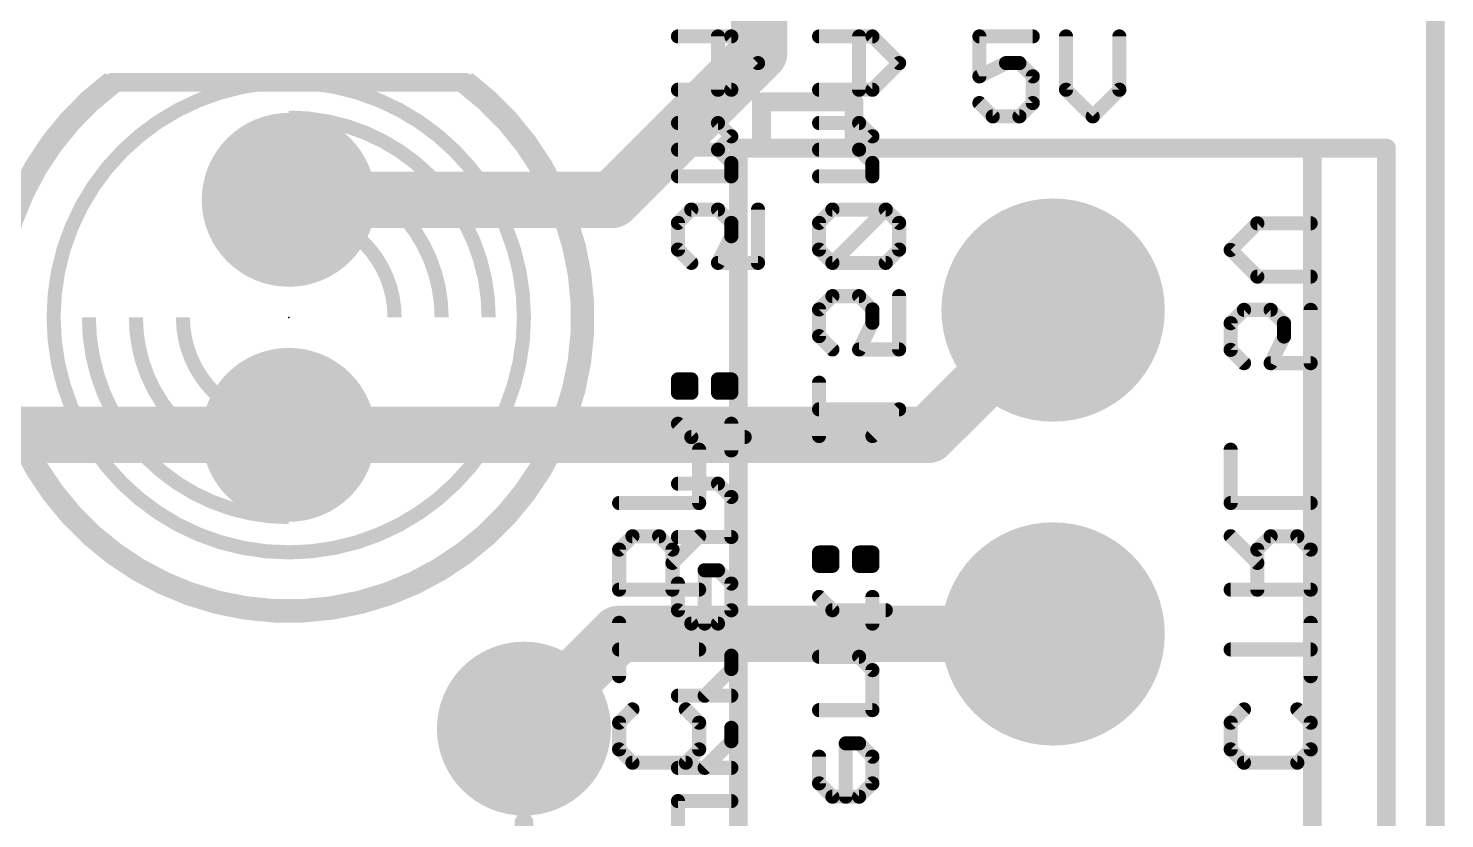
# Model space of a CAD drawing. Extents: x -31 to 86, y -14 to 53.
# Drawn here: x 47.03 to 62.33, y 13.31 to 21.86 of the extents above; entities that cross this region are included whole.
import ezdxf

# ---------------------------------------------------------------- set-up
doc = ezdxf.new("R2010")
doc.units = 0
for name, color, linetype in [('1', 12, 'CONTINUOUS'), ('17', 110, 'CONTINUOUS'), ('20', 53, 'CONTINUOUS'), ('21', 41, 'CONTINUOUS'), ('22', 40, 'CONTINUOUS'), ('23', 53, 'CONTINUOUS'), ('51', 53, 'CONTINUOUS')]:
    doc.layers.add(name, color=color, linetype=linetype)

# ---------------------------------------------------------------- blocks, each defined once
blk = doc.blocks.new('ROUNDP')
at = {"const_width": 0.5}
blk.add_lwpolyline([(0, -0.25, 1), (0, 0.25, 1), (0, -0.25)], format="xyb", dxfattribs=at)

msp = doc.modelspace()

# ---------------------------------------------------------------- linework, layer by layer
at = {"layer": '1', "const_width": 0.6096}
for points in [[(54.9275, 21.59), (54.9275, 23.1775)], [(53.34, 20.0025), (54.9275, 21.59)], [(49.8475, 20.0025), (53.34, 20.0025)], [(56.754, 17.4625), (58.1025, 18.811)], [(49.8475, 17.4625), (42.8625, 17.4625)], [(49.8475, 17.4625), (56.754, 17.4625)], [(53.411, 15.311), (52.3875, 14.2875)], [(58.1025, 15.311), (53.411, 15.311)]]:
    msp.add_lwpolyline(points, dxfattribs=at)
at = {"layer": '1', "const_width": 0.3048}
for points in [[(55.0353, 21.4822, 1), (54.8197, 21.6978)], [(54.7751, 21.59, 1), (55.0799, 21.59)], [(49.8475, 20.1549, 1), (49.8475, 19.8501)], [(53.2322, 20.1103, 1), (53.4478, 19.8947)], [(53.34, 19.8501, 1), (53.34, 20.1549)], [(58.2103, 18.7032, 1), (57.9947, 18.9188)], [(49.8475, 17.6149, 1), (49.8475, 17.3101)], [(49.8475, 17.3101, 1), (49.8475, 17.6149)], [(56.754, 17.3101, 1), (56.754, 17.6149)], [(56.6462, 17.5703, 1), (56.8618, 17.3547)], [(53.411, 15.4634, 1), (53.411, 15.1586)], [(53.5188, 15.2032, 1), (53.3032, 15.4188)], [(58.1025, 15.1586, 1), (58.1025, 15.4634)], [(52.2797, 14.3953, 1), (52.4953, 14.1797)]]:
    msp.add_lwpolyline(points, format="xyb", dxfattribs=at)
at = {"layer": '20', "const_width": 0.2032}
msp.add_lwpolyline([(62.23, 27.94), (62.23, 2.54)], dxfattribs=at)
at = {"layer": '21'}
for points, const_width in [([(57.8829, 21.7685), (57.3067, 21.7685)], 0.1524), ([(57.3067, 21.7685), (57.3067, 21.3364)], 0.1524), ([(58.2422, 21.7685), (58.2422, 21.1923)], 0.1524), ([(58.8184, 21.1923), (58.8184, 21.7685)], 0.1524), ([(57.3067, 21.3364), (57.5948, 21.4804)], 0.1524), ([(57.5948, 21.4804), (57.7388, 21.4804)], 0.1524), ([(57.7388, 21.4804), (57.8829, 21.3364)], 0.1524), ([(51.7525, 21.2725), (47.9425, 21.2725)], 0.2032), ([(57.8829, 21.3364), (57.8829, 21.0483)], 0.1524), ([(58.2422, 21.1923), (58.5303, 20.9042)], 0.1524), ([(58.5303, 20.9042), (58.8184, 21.1923)], 0.1524), ([(57.4507, 20.9042), (57.3067, 21.0483)], 0.1524), ([(57.8829, 21.0483), (57.7388, 20.9042)], 0.1524), ([(57.7388, 20.9042), (57.4507, 20.9042)], 0.1524), ([(54.7025, 10.061), (54.7025, 20.561)], 0.2032), ([(54.7025, 20.561), (60.9025, 20.561)], 0.2032), ([(60.9025, 20.561), (61.7025, 20.561)], 0.2032), ([(60.9025, 20.561), (60.9025, 10.061)], 0.2032), ([(61.7025, 20.561), (61.7025, 10.061)], 0.2032), ([(54.2798, 16.7258), (54.2798, 17.302)], 0.1524), ([(53.4155, 16.7258), (54.2798, 16.7258)], 0.1524), ([(53.4155, 16.2224), (53.5595, 16.3665)], 0.1524), ([(53.5595, 16.3665), (53.8476, 16.3665)], 0.1524), ([(53.8476, 16.3665), (53.9917, 16.2224)], 0.1524), ([(53.9917, 16.0784), (54.2798, 16.3665)], 0.1524), ([(53.4155, 15.7902), (53.4155, 16.2224)], 0.1524), ([(53.9917, 16.2224), (53.9917, 15.7902)], 0.1524), ([(54.2798, 15.7902), (53.4155, 15.7902)], 0.1524), ([(53.4155, 14.8547), (53.4155, 15.4309)], 0.1524), ([(54.2798, 15.1428), (53.4155, 15.1428)], 0.1524), ([(53.5595, 14.4954), (53.4155, 14.3514)], 0.1524), ([(54.2798, 14.3514), (54.1357, 14.4954)], 0.1524), ([(53.4155, 14.3514), (53.4155, 14.0633)], 0.1524), ([(54.2798, 14.0633), (54.2798, 14.3514)], 0.1524), ([(53.4155, 14.0633), (53.5595, 13.9192)], 0.1524), ([(54.1357, 13.9192), (54.2798, 14.0633)], 0.1524), ([(53.5595, 13.9192), (54.1357, 13.9192)], 0.1524), ([(52.3875, 13.0175), (52.3875, 13.2715)], 0.2032)]:
    msp.add_lwpolyline(points, dxfattribs=dict(at, const_width=const_width))
for points, const_width in [([(57.3067, 21.8066, 1), (57.3067, 21.7304)], 0.0762), ([(57.3448, 21.7685, 1), (57.2686, 21.7685)], 0.0762), ([(57.8829, 21.7304, 1), (57.8829, 21.8066)], 0.0762), ([(58.2803, 21.7685, 1), (58.2041, 21.7685)], 0.0762), ([(58.8565, 21.7685, 1), (58.7803, 21.7685)], 0.0762), ([(57.5948, 21.5185, 1), (57.5948, 21.4423)], 0.0762), ([(57.6118, 21.4463, 1), (57.5778, 21.5145)], 0.0762), ([(57.7658, 21.5074, 1), (57.7119, 21.4535)], 0.0762), ([(57.7388, 21.4423, 1), (57.7388, 21.5185)], 0.0762), ([(47.9425, 21.2725, 3), (51.7525, 21.2725)], 0.254), ([(49.8475, 16.1925, 1), (49.8475, 21.2725, 1), (49.8475, 16.1925)], 0.1524), ([(47.9425, 21.3233, 1), (47.9425, 21.2217)], 0.1016), ([(51.7525, 21.2217, 1), (51.7525, 21.3233)], 0.1016), ([(57.2896, 21.3704, 1), (57.3237, 21.3023)], 0.0762), ([(57.2686, 21.3364, 1), (57.3448, 21.3364)], 0.0762), ([(57.921, 21.3364, 1), (57.8448, 21.3364)], 0.0762), ([(57.856, 21.3094, 1), (57.9098, 21.3633)], 0.0762), ([(58.2691, 21.2193, 1), (58.2153, 21.1654)], 0.0762), ([(58.8454, 21.1654, 1), (58.7915, 21.2193)], 0.0762), ([(57.3336, 21.0752, 1), (57.2797, 21.0213)], 0.0762), ([(57.9098, 21.0213, 1), (57.856, 21.0752)], 0.0762), ([(58.2041, 21.1923, 1), (58.2803, 21.1923)], 0.0762), ([(58.7803, 21.1923, 1), (58.8565, 21.1923)], 0.0762), ([(57.4507, 20.9423, 1), (57.4507, 20.8661)], 0.0762), ([(57.4238, 20.8773, 1), (57.4777, 20.9311)], 0.0762), ([(57.7119, 20.9311, 1), (57.7658, 20.8773)], 0.0762), ([(57.7388, 20.8661, 1), (57.7388, 20.9423)], 0.0762), ([(57.8448, 21.0483, 1), (57.921, 21.0483)], 0.0762), ([(58.5034, 20.9311, 1), (58.5573, 20.8773)], 0.0762), ([(58.5034, 20.8773, 1), (58.5573, 20.9311)], 0.0762), ([(54.7533, 20.561, 1), (54.6517, 20.561)], 0.1016), ([(54.7025, 20.6118, 1), (54.7025, 20.5102)], 0.1016), ([(60.9025, 20.6118, 1), (60.9025, 20.5102)], 0.1016), ([(60.9533, 20.561, 1), (60.8517, 20.561)], 0.1016), ([(60.9025, 20.5102, 1), (60.9025, 20.6118)], 0.1016), ([(61.7533, 20.561, 1), (61.6517, 20.561)], 0.1016), ([(61.7025, 20.5102, 1), (61.7025, 20.6118)], 0.1016), ([(54.3179, 17.302, 1), (54.2417, 17.302)], 0.0762), ([(53.4155, 16.7639, 1), (53.4155, 16.6877)], 0.0762), ([(54.2417, 16.7258, 1), (54.3179, 16.7258)], 0.0762), ([(54.2798, 16.6877, 1), (54.2798, 16.7639)], 0.0762), ([(53.5595, 16.4046, 1), (53.5595, 16.3284)], 0.0762), ([(53.5865, 16.3395, 1), (53.5326, 16.3934)], 0.0762), ([(53.8746, 16.3934, 1), (53.8207, 16.3395)], 0.0762), ([(53.8476, 16.3284, 1), (53.8476, 16.4046)], 0.0762), ([(54.3067, 16.3395, 1), (54.2529, 16.3934)], 0.0762), ([(53.4536, 16.2224, 1), (53.3774, 16.2224)], 0.0762), ([(53.3885, 16.2493, 1), (53.4424, 16.1955)], 0.0762), ([(54.0298, 16.2224, 1), (53.9536, 16.2224)], 0.0762), ([(53.9647, 16.1955, 1), (54.0186, 16.2493)], 0.0762), ([(53.9647, 16.1053, 1), (54.0186, 16.0514)], 0.0762), ([(53.4155, 15.8283, 1), (53.4155, 15.7521)], 0.0762), ([(53.3774, 15.7902, 1), (53.4536, 15.7902)], 0.0762), ([(53.9536, 15.7902, 1), (54.0298, 15.7902)], 0.0762), ([(54.2798, 15.7521, 1), (54.2798, 15.8283)], 0.0762), ([(53.4536, 15.4309, 1), (53.3774, 15.4309)], 0.0762), ([(53.4155, 15.1809, 1), (53.4155, 15.1047)], 0.0762), ([(54.2798, 15.1047, 1), (54.2798, 15.1809)], 0.0762), ([(53.3774, 14.8547, 1), (53.4536, 14.8547)], 0.0762), ([(53.5865, 14.4685, 1), (53.5326, 14.5224)], 0.0762), ([(54.1627, 14.5224, 1), (54.1088, 14.4685)], 0.0762), ([(53.3885, 14.3783, 1), (53.4424, 14.3244)], 0.0762), ([(53.4536, 14.3514, 1), (53.3774, 14.3514)], 0.0762), ([(54.3179, 14.3514, 1), (54.2417, 14.3514)], 0.0762), ([(54.2529, 14.3244, 1), (54.3067, 14.3783)], 0.0762), ([(53.4424, 14.0902, 1), (53.3885, 14.0363)], 0.0762), ([(53.3774, 14.0633, 1), (53.4536, 14.0633)], 0.0762), ([(54.2417, 14.0633, 1), (54.3179, 14.0633)], 0.0762), ([(54.3067, 14.0363, 1), (54.2529, 14.0902)], 0.0762), ([(53.5595, 13.9573, 1), (53.5595, 13.8811)], 0.0762), ([(53.5326, 13.8923, 1), (53.5865, 13.9461)], 0.0762), ([(54.1088, 13.9461, 1), (54.1627, 13.8923)], 0.0762), ([(54.1357, 13.8811, 1), (54.1357, 13.9573)], 0.0762), ([(52.4383, 13.2715, 1), (52.3367, 13.2715)], 0.1016)]:
    msp.add_lwpolyline(points, format="xyb", dxfattribs=dict(at, const_width=const_width))
at = {"layer": '22', "const_width": 0.1524}
for points in [[(54.6274, 21.7683), (54.0512, 21.7683)], [(54.4834, 21.1921), (54.4834, 21.7683)], [(54.9155, 21.4802), (54.6274, 21.7683)], [(56.1514, 21.7683), (55.5752, 21.7683)], [(56.0074, 21.1921), (56.0074, 21.7683)], [(56.4395, 21.4802), (56.1514, 21.7683)], [(54.6274, 21.1921), (54.9155, 21.4802)], [(56.1514, 21.1921), (56.4395, 21.4802)], [(54.0512, 21.1921), (54.6274, 21.1921)], [(55.5752, 21.1921), (56.1514, 21.1921)], [(54.4834, 20.8328), (54.0512, 20.8328)], [(54.6274, 20.6887), (54.4834, 20.8328)], [(56.0074, 20.8328), (55.5752, 20.8328)], [(56.1514, 20.6887), (56.0074, 20.8328)], [(54.4834, 20.5447), (54.6274, 20.6887)], [(56.0074, 20.5447), (56.1514, 20.6887)], [(54.4834, 20.5447), (54.0512, 20.5447)], [(54.6274, 20.4006), (54.4834, 20.5447)], [(56.0074, 20.5447), (55.5752, 20.5447)], [(56.1514, 20.4006), (56.0074, 20.5447)], [(54.6274, 20.2565), (54.6274, 20.4006)], [(56.1514, 20.2565), (56.1514, 20.4006)], [(54.0512, 20.2565), (54.6274, 20.2565)], [(55.5752, 20.2565), (56.1514, 20.2565)], [(54.1953, 19.8972), (54.0512, 19.7532)], [(54.4834, 19.8972), (54.1953, 19.8972)], [(54.6274, 19.7532), (54.4834, 19.8972)], [(54.9155, 19.8972), (54.9155, 19.321)], [(55.7193, 19.8972), (55.5752, 19.7532)], [(56.2955, 19.8972), (55.7193, 19.8972)], [(55.7193, 19.321), (56.2955, 19.8972)], [(56.4395, 19.7532), (56.2955, 19.8972)], [(54.0512, 19.7532), (54.0512, 19.4651)], [(54.6274, 19.6091), (54.6274, 19.7532)], [(55.5752, 19.7532), (55.5752, 19.4651)], [(56.4395, 19.4651), (56.4395, 19.7532)], [(60.0202, 19.4608), (60.3083, 19.7489)], [(60.3083, 19.7489), (60.8845, 19.7489)], [(54.4834, 19.321), (54.6274, 19.6091)], [(54.0512, 19.4651), (54.1953, 19.321)], [(55.5752, 19.4651), (55.7193, 19.321)], [(56.2955, 19.321), (56.4395, 19.4651)], [(60.3083, 19.1727), (60.0202, 19.4608)], [(54.9155, 19.321), (54.4834, 19.321)], [(55.7193, 19.321), (56.2955, 19.321)], [(60.8845, 19.1727), (60.3083, 19.1727)], [(55.7193, 18.9617), (55.5752, 18.8177)], [(56.0074, 18.9617), (55.7193, 18.9617)], [(56.1514, 18.8177), (56.0074, 18.9617)], [(56.4395, 18.9617), (56.4395, 18.3855)], [(55.5752, 18.8177), (55.5752, 18.5296)], [(56.1514, 18.6736), (56.1514, 18.8177)], [(60.1643, 18.8134), (60.0202, 18.6694)], [(60.4524, 18.8134), (60.1643, 18.8134)], [(60.5964, 18.6694), (60.4524, 18.8134)], [(60.8845, 18.8134), (60.8845, 18.2372)], [(56.0074, 18.3855), (56.1514, 18.6736)], [(60.0202, 18.6694), (60.0202, 18.3813)], [(60.5964, 18.5253), (60.5964, 18.6694)], [(55.5752, 18.5296), (55.7193, 18.3855)], [(60.4524, 18.2372), (60.5964, 18.5253)], [(56.4395, 18.3855), (56.0074, 18.3855)], [(60.0202, 18.3813), (60.1643, 18.2372)], [(60.8845, 18.2372), (60.4524, 18.2372)], [(54.1953, 18.0618), (54.0512, 18.0618)], [(54.0512, 18.0618), (54.0512, 17.9177)], [(54.1953, 17.9177), (54.1953, 18.0618)], [(54.6274, 18.0618), (54.4834, 18.0618)], [(54.4834, 18.0618), (54.4834, 17.9177)], [(54.6274, 17.9177), (54.6274, 18.0618)], [(55.5752, 17.45), (55.5752, 18.0262)], [(54.0512, 17.9177), (54.1953, 17.9177)], [(54.4834, 17.9177), (54.6274, 17.9177)], [(56.4395, 17.7381), (55.5752, 17.7381)], [(56.1514, 17.45), (56.4395, 17.7381)], [(54.1953, 17.4381), (54.0512, 17.5822)], [(54.6274, 17.2941), (54.6274, 17.5822)], [(54.7715, 17.4381), (54.1953, 17.4381)], [(60.0202, 16.7258), (60.0202, 17.302)], [(54.4834, 16.9348), (54.0512, 16.9348)], [(54.6274, 16.7907), (54.4834, 16.9348)], [(54.6274, 16.3585), (54.6274, 16.7907)], [(60.8845, 16.7258), (60.0202, 16.7258)], [(54.0512, 16.3585), (54.6274, 16.3585)], [(60.3083, 16.0784), (60.0202, 16.3665)], [(60.4524, 16.3665), (60.3083, 16.2224)], [(60.7405, 16.3665), (60.4524, 16.3665)], [(60.8845, 16.2224), (60.7405, 16.3665)], [(55.7193, 16.1908), (55.5752, 16.1908)], [(55.5752, 16.1908), (55.5752, 16.0467)], [(55.7193, 16.0467), (55.7193, 16.1908)], [(56.1514, 16.1908), (56.0074, 16.1908)], [(56.0074, 16.1908), (56.0074, 16.0467)], [(56.1514, 16.0467), (56.1514, 16.1908)], [(60.3083, 16.2224), (60.3083, 15.7902)], [(60.8845, 15.7902), (60.8845, 16.2224)], [(54.4834, 15.9992), (54.3393, 15.9992)], [(54.3393, 15.9992), (54.3393, 15.423)], [(54.6274, 15.8552), (54.4834, 15.9992)], [(55.5752, 16.0467), (55.7193, 16.0467)], [(56.0074, 16.0467), (56.1514, 16.0467)], [(54.0512, 15.8552), (54.0512, 15.5671)], [(54.6274, 15.5671), (54.6274, 15.8552)], [(55.7193, 15.5671), (55.5752, 15.7111)], [(56.1514, 15.423), (56.1514, 15.7111)], [(60.0202, 15.7902), (60.8845, 15.7902)], [(54.0512, 15.5671), (54.1953, 15.423)], [(54.4834, 15.423), (54.6274, 15.5671)], [(56.2955, 15.5671), (55.7193, 15.5671)], [(54.1953, 15.423), (54.4834, 15.423)], [(60.8845, 14.8547), (60.8845, 15.4309)], [(54.6274, 14.9315), (54.6274, 15.0756)], [(60.0202, 15.1428), (60.8845, 15.1428)], [(54.3393, 14.6434), (54.6274, 14.9315)], [(56.0074, 15.0637), (55.5752, 15.0637)], [(56.1514, 14.9197), (56.0074, 15.0637)], [(56.1514, 14.4875), (56.1514, 14.9197)], [(54.0512, 14.6434), (54.6274, 14.6434)], [(55.5752, 14.4875), (56.1514, 14.4875)], [(60.0202, 14.3514), (60.1643, 14.4954)], [(60.7405, 14.4954), (60.8845, 14.3514)], [(60.0202, 14.0633), (60.0202, 14.3514)], [(60.8845, 14.3514), (60.8845, 14.0633)], [(54.3393, 13.8638), (54.6274, 14.1519)], [(54.6274, 14.1519), (54.6274, 14.296)], [(56.0074, 14.1282), (55.8633, 14.1282)], [(55.8633, 14.1282), (55.8633, 13.552)], [(56.1514, 13.9842), (56.0074, 14.1282)], [(60.1643, 13.9192), (60.0202, 14.0633)], [(60.8845, 14.0633), (60.7405, 13.9192)], [(54.0512, 13.8638), (54.6274, 13.8638)], [(55.5752, 13.9842), (55.5752, 13.696)], [(56.1514, 13.696), (56.1514, 13.9842)], [(60.7405, 13.9192), (60.1643, 13.9192)], [(55.5752, 13.696), (55.7193, 13.552)], [(56.0074, 13.552), (56.1514, 13.696)], [(55.7193, 13.552), (56.0074, 13.552)], [(54.0512, 13.0724), (54.0512, 13.5045)], [(54.0512, 13.5045), (54.6274, 13.5045)]]:
    msp.add_lwpolyline(points, dxfattribs=at)
at = {"layer": '22', "const_width": 0.0762}
for points in [[(54.0512, 21.8064, 1), (54.0512, 21.7302)], [(54.5215, 21.7683, 1), (54.4453, 21.7683)], [(54.6544, 21.7952, 1), (54.6005, 21.7413)], [(54.6274, 21.7302, 1), (54.6274, 21.8064)], [(55.5752, 21.8064, 1), (55.5752, 21.7302)], [(56.0455, 21.7683, 1), (55.9693, 21.7683)], [(56.1784, 21.7952, 1), (56.1245, 21.7413)], [(56.1514, 21.7302, 1), (56.1514, 21.8064)], [(54.9425, 21.4532, 1), (54.8886, 21.5071)], [(54.8886, 21.4532, 1), (54.9425, 21.5071)], [(56.4665, 21.4532, 1), (56.4126, 21.5071)], [(56.4126, 21.4532, 1), (56.4665, 21.5071)], [(54.0512, 21.2302, 1), (54.0512, 21.154)], [(54.6274, 21.154, 1), (54.6274, 21.2302)], [(55.5752, 21.2302, 1), (55.5752, 21.154)], [(56.1514, 21.154, 1), (56.1514, 21.2302)], [(54.4453, 21.1921, 1), (54.5215, 21.1921)], [(54.6005, 21.219, 1), (54.6544, 21.1651)], [(55.9693, 21.1921, 1), (56.0455, 21.1921)], [(56.1245, 21.219, 1), (56.1784, 21.1651)], [(54.0512, 20.8709, 1), (54.0512, 20.7947)], [(54.5103, 20.8597, 1), (54.4564, 20.8058)], [(54.4834, 20.7947, 1), (54.4834, 20.8709)], [(55.5752, 20.8709, 1), (55.5752, 20.7947)], [(56.0343, 20.8597, 1), (55.9804, 20.8058)], [(56.0074, 20.7947, 1), (56.0074, 20.8709)], [(54.6544, 20.6618, 1), (54.6005, 20.7156)], [(54.6005, 20.6618, 1), (54.6544, 20.7156)], [(56.1784, 20.6618, 1), (56.1245, 20.7156)], [(56.1245, 20.6618, 1), (56.1784, 20.7156)], [(54.0512, 20.5828, 1), (54.0512, 20.5066)], [(54.5103, 20.5716, 1), (54.4564, 20.5177)], [(54.4564, 20.5716, 1), (54.5103, 20.5177)], [(54.4834, 20.5066, 1), (54.4834, 20.5828)], [(55.5752, 20.5828, 1), (55.5752, 20.5066)], [(56.0343, 20.5716, 1), (55.9804, 20.5177)], [(55.9804, 20.5716, 1), (56.0343, 20.5177)], [(56.0074, 20.5066, 1), (56.0074, 20.5828)], [(54.6655, 20.4006, 1), (54.5893, 20.4006)], [(54.6005, 20.3737, 1), (54.6544, 20.4275)], [(56.1895, 20.4006, 1), (56.1133, 20.4006)], [(56.1245, 20.3737, 1), (56.1784, 20.4275)], [(54.0512, 20.2946, 1), (54.0512, 20.2184)], [(54.5893, 20.2565, 1), (54.6655, 20.2565)], [(54.6274, 20.2184, 1), (54.6274, 20.2946)], [(55.5752, 20.2946, 1), (55.5752, 20.2184)], [(56.1133, 20.2565, 1), (56.1895, 20.2565)], [(56.1514, 20.2184, 1), (56.1514, 20.2946)], [(54.1953, 19.9353, 1), (54.1953, 19.8591)], [(54.2222, 19.8703, 1), (54.1683, 19.9242)], [(54.5103, 19.9242, 1), (54.4564, 19.8703)], [(54.4834, 19.8591, 1), (54.4834, 19.9353)], [(54.9536, 19.8972, 1), (54.8774, 19.8972)], [(55.7193, 19.9353, 1), (55.7193, 19.8591)], [(55.7462, 19.8703, 1), (55.6923, 19.9242)], [(56.3224, 19.9242, 1), (56.2685, 19.8703)], [(56.3224, 19.8703, 1), (56.2685, 19.9242)], [(56.2955, 19.8591, 1), (56.2955, 19.9353)], [(54.0893, 19.7532, 1), (54.0131, 19.7532)], [(54.0243, 19.7801, 1), (54.0781, 19.7262)], [(54.6655, 19.7532, 1), (54.5893, 19.7532)], [(54.6005, 19.7262, 1), (54.6544, 19.7801)], [(55.6133, 19.7532, 1), (55.5371, 19.7532)], [(55.5483, 19.7801, 1), (55.6021, 19.7262)], [(56.4776, 19.7532, 1), (56.4014, 19.7532)], [(56.4126, 19.7262, 1), (56.4665, 19.7801)], [(60.3083, 19.787, 1), (60.3083, 19.7108)], [(60.3353, 19.722, 1), (60.2814, 19.7759)], [(60.8845, 19.7108, 1), (60.8845, 19.787)], [(54.5893, 19.6091, 1), (54.6655, 19.6091)], [(54.6615, 19.5921, 1), (54.5933, 19.6262)], [(54.0781, 19.492, 1), (54.0243, 19.4381)], [(54.0131, 19.4651, 1), (54.0893, 19.4651)], [(55.6021, 19.492, 1), (55.5483, 19.4381)], [(55.5371, 19.4651, 1), (55.6133, 19.4651)], [(56.4014, 19.4651, 1), (56.4776, 19.4651)], [(56.4665, 19.4381, 1), (56.4126, 19.492)], [(60.0471, 19.4878, 1), (59.9933, 19.4339)], [(59.9933, 19.4878, 1), (60.0471, 19.4339)], [(54.1683, 19.2941, 1), (54.2222, 19.348)], [(54.4834, 19.3591, 1), (54.4834, 19.2829)], [(54.4493, 19.3381, 1), (54.5174, 19.304)], [(54.8774, 19.321, 1), (54.9536, 19.321)], [(54.9155, 19.2829, 1), (54.9155, 19.3591)], [(55.6923, 19.348, 1), (55.7462, 19.2941)], [(55.7193, 19.3591, 1), (55.7193, 19.2829)], [(55.6923, 19.2941, 1), (55.7462, 19.348)], [(56.2685, 19.348, 1), (56.3224, 19.2941)], [(56.2955, 19.2829, 1), (56.2955, 19.3591)], [(60.3083, 19.2108, 1), (60.3083, 19.1346)], [(60.2814, 19.1458, 1), (60.3353, 19.1997)], [(60.8845, 19.1346, 1), (60.8845, 19.2108)], [(55.7193, 18.9998, 1), (55.7193, 18.9236)], [(55.7462, 18.9348, 1), (55.6923, 18.9887)], [(56.0343, 18.9887, 1), (55.9804, 18.9348)], [(56.0074, 18.9236, 1), (56.0074, 18.9998)], [(56.4776, 18.9617, 1), (56.4014, 18.9617)], [(55.6133, 18.8177, 1), (55.5371, 18.8177)], [(55.5483, 18.8446, 1), (55.6021, 18.7907)], [(56.1895, 18.8177, 1), (56.1133, 18.8177)], [(56.1245, 18.7907, 1), (56.1784, 18.8446)], [(60.1643, 18.8515, 1), (60.1643, 18.7753)], [(60.1912, 18.7865, 1), (60.1373, 18.8404)], [(60.4793, 18.8404, 1), (60.4254, 18.7865)], [(60.4524, 18.7753, 1), (60.4524, 18.8515)], [(60.9226, 18.8134, 1), (60.8464, 18.8134)], [(56.1133, 18.6736, 1), (56.1895, 18.6736)], [(56.1855, 18.6566, 1), (56.1173, 18.6907)], [(60.0583, 18.6694, 1), (59.9821, 18.6694)], [(59.9933, 18.6963, 1), (60.0471, 18.6424)], [(60.6345, 18.6694, 1), (60.5583, 18.6694)], [(60.5695, 18.6424, 1), (60.6234, 18.6963)], [(55.6021, 18.5565, 1), (55.5483, 18.5026)], [(55.5371, 18.5296, 1), (55.6133, 18.5296)], [(60.5583, 18.5253, 1), (60.6345, 18.5253)], [(60.6305, 18.5083, 1), (60.5623, 18.5424)], [(55.6923, 18.3586, 1), (55.7462, 18.4124)], [(56.0074, 18.4236, 1), (56.0074, 18.3474)], [(55.9733, 18.4025, 1), (56.0414, 18.3685)], [(56.4014, 18.3855, 1), (56.4776, 18.3855)], [(56.4395, 18.3474, 1), (56.4395, 18.4236)], [(60.0471, 18.4082, 1), (59.9933, 18.3543)], [(59.9821, 18.3813, 1), (60.0583, 18.3813)], [(60.1373, 18.2103, 1), (60.1912, 18.2641)], [(60.4524, 18.2753, 1), (60.4524, 18.1991)], [(60.4183, 18.2542, 1), (60.4864, 18.2202)], [(60.8464, 18.2372, 1), (60.9226, 18.2372)], [(60.8845, 18.1991, 1), (60.8845, 18.2753)], [(54.0512, 18.0999, 1), (54.0512, 18.0237)], [(54.0893, 18.0618, 1), (54.0131, 18.0618)], [(54.2334, 18.0618, 1), (54.1572, 18.0618)], [(54.1953, 18.0237, 1), (54.1953, 18.0999)], [(54.4834, 18.0999, 1), (54.4834, 18.0237)], [(54.5215, 18.0618, 1), (54.4453, 18.0618)], [(54.6655, 18.0618, 1), (54.5893, 18.0618)], [(54.6274, 18.0237, 1), (54.6274, 18.0999)], [(55.6133, 18.0262, 1), (55.5371, 18.0262)], [(54.0512, 17.9558, 1), (54.0512, 17.8796)], [(54.0131, 17.9177, 1), (54.0893, 17.9177)], [(54.1572, 17.9177, 1), (54.2334, 17.9177)], [(54.1953, 17.8796, 1), (54.1953, 17.9558)], [(54.4834, 17.9558, 1), (54.4834, 17.8796)], [(54.4453, 17.9177, 1), (54.5215, 17.9177)], [(54.5893, 17.9177, 1), (54.6655, 17.9177)], [(54.6274, 17.8796, 1), (54.6274, 17.9558)], [(55.5752, 17.7762, 1), (55.5752, 17.7)], [(56.4665, 17.7112, 1), (56.4126, 17.765)], [(56.4395, 17.7, 1), (56.4395, 17.7762)], [(54.0781, 17.6091, 1), (54.0243, 17.5552)], [(54.6655, 17.5822, 1), (54.5893, 17.5822)], [(54.1953, 17.4762, 1), (54.1953, 17.4)], [(54.1683, 17.4112, 1), (54.2222, 17.4651)], [(54.7715, 17.4, 1), (54.7715, 17.4762)], [(55.5371, 17.45, 1), (55.6133, 17.45)], [(56.1245, 17.4769, 1), (56.1784, 17.423)], [(54.5893, 17.2941, 1), (54.6655, 17.2941)], [(60.0583, 17.302, 1), (59.9821, 17.302)], [(54.0512, 16.9729, 1), (54.0512, 16.8967)], [(54.5103, 16.9617, 1), (54.4564, 16.9078)], [(54.4834, 16.8967, 1), (54.4834, 16.9729)], [(54.6655, 16.7907, 1), (54.5893, 16.7907)], [(54.6005, 16.7638, 1), (54.6544, 16.8177)], [(60.0202, 16.7639, 1), (60.0202, 16.6877)], [(59.9821, 16.7258, 1), (60.0583, 16.7258)], [(60.8845, 16.6877, 1), (60.8845, 16.7639)], [(54.0512, 16.3966, 1), (54.0512, 16.3204)], [(54.5893, 16.3585, 1), (54.6655, 16.3585)], [(54.6274, 16.3204, 1), (54.6274, 16.3966)], [(60.0471, 16.3934, 1), (59.9933, 16.3395)], [(60.4524, 16.4046, 1), (60.4524, 16.3284)], [(60.4793, 16.3395, 1), (60.4254, 16.3934)], [(60.7674, 16.3934, 1), (60.7135, 16.3395)], [(60.7405, 16.3284, 1), (60.7405, 16.4046)], [(55.5752, 16.2289, 1), (55.5752, 16.1527)], [(55.6133, 16.1908, 1), (55.5371, 16.1908)], [(55.7574, 16.1908, 1), (55.6812, 16.1908)], [(55.7193, 16.1527, 1), (55.7193, 16.2289)], [(56.0074, 16.2289, 1), (56.0074, 16.1527)], [(56.0455, 16.1908, 1), (55.9693, 16.1908)], [(56.1895, 16.1908, 1), (56.1133, 16.1908)], [(56.1514, 16.1527, 1), (56.1514, 16.2289)], [(60.3464, 16.2224, 1), (60.2702, 16.2224)], [(60.2814, 16.2493, 1), (60.3353, 16.1955)], [(60.9226, 16.2224, 1), (60.8464, 16.2224)], [(60.8576, 16.1955, 1), (60.9115, 16.2493)], [(54.3393, 16.0373, 1), (54.3393, 15.9611)], [(54.3774, 15.9992, 1), (54.3012, 15.9992)], [(54.5103, 16.0262, 1), (54.4564, 15.9723)], [(54.4834, 15.9611, 1), (54.4834, 16.0373)], [(55.5752, 16.0848, 1), (55.5752, 16.0086)], [(55.5371, 16.0467, 1), (55.6133, 16.0467)], [(55.6812, 16.0467, 1), (55.7574, 16.0467)], [(55.7193, 16.0086, 1), (55.7193, 16.0848)], [(56.0074, 16.0848, 1), (56.0074, 16.0086)], [(55.9693, 16.0467, 1), (56.0455, 16.0467)], [(56.1133, 16.0467, 1), (56.1895, 16.0467)], [(56.1514, 16.0086, 1), (56.1514, 16.0848)], [(60.2814, 16.0514, 1), (60.3353, 16.1053)], [(54.0893, 15.8552, 1), (54.0131, 15.8552)], [(54.6655, 15.8552, 1), (54.5893, 15.8552)], [(54.6005, 15.8283, 1), (54.6544, 15.8821)], [(55.6021, 15.7381, 1), (55.5483, 15.6842)], [(56.1895, 15.7111, 1), (56.1133, 15.7111)], [(60.0202, 15.8283, 1), (60.0202, 15.7521)], [(60.2702, 15.7902, 1), (60.3464, 15.7902)], [(60.8464, 15.7902, 1), (60.9226, 15.7902)], [(60.8845, 15.7521, 1), (60.8845, 15.8283)], [(54.0781, 15.594, 1), (54.0243, 15.5401)], [(54.0131, 15.5671, 1), (54.0893, 15.5671)], [(54.5893, 15.5671, 1), (54.6655, 15.5671)], [(54.6544, 15.5401, 1), (54.6005, 15.594)], [(55.7193, 15.6052, 1), (55.7193, 15.529)], [(55.6923, 15.5401, 1), (55.7462, 15.594)], [(56.2955, 15.529, 1), (56.2955, 15.6052)], [(54.1953, 15.4611, 1), (54.1953, 15.3849)], [(54.1683, 15.3961, 1), (54.2222, 15.45)], [(54.3012, 15.423, 1), (54.3774, 15.423)], [(54.4564, 15.45, 1), (54.5103, 15.3961)], [(54.4834, 15.3849, 1), (54.4834, 15.4611)], [(56.1133, 15.423, 1), (56.1895, 15.423)], [(60.9226, 15.4309, 1), (60.8464, 15.4309)], [(54.6655, 15.0756, 1), (54.5893, 15.0756)], [(60.0202, 15.1809, 1), (60.0202, 15.1047)], [(60.8845, 15.1047, 1), (60.8845, 15.1809)], [(54.6544, 14.9046, 1), (54.6005, 14.9585)], [(55.5752, 15.1018, 1), (55.5752, 15.0256)], [(56.0343, 15.0907, 1), (55.9804, 15.0368)], [(56.0074, 15.0256, 1), (56.0074, 15.1018)], [(56.1895, 14.9197, 1), (56.1133, 14.9197)], [(54.5893, 14.9315, 1), (54.6655, 14.9315)], [(56.1245, 14.8927, 1), (56.1784, 14.9466)], [(60.8464, 14.8547, 1), (60.9226, 14.8547)], [(54.0512, 14.6815, 1), (54.0512, 14.6053)], [(54.3124, 14.6704, 1), (54.3663, 14.6165)], [(54.6274, 14.6053, 1), (54.6274, 14.6815)], [(55.5752, 14.5256, 1), (55.5752, 14.4494)], [(56.1514, 14.4494, 1), (56.1514, 14.5256)], [(60.1912, 14.4685, 1), (60.1373, 14.5224)], [(60.7674, 14.5224, 1), (60.7135, 14.4685)], [(56.1133, 14.4875, 1), (56.1895, 14.4875)], [(60.0583, 14.3514, 1), (59.9821, 14.3514)], [(59.9933, 14.3783, 1), (60.0471, 14.3244)], [(60.9226, 14.3514, 1), (60.8464, 14.3514)], [(60.8576, 14.3244, 1), (60.9115, 14.3783)], [(54.6655, 14.296, 1), (54.5893, 14.296)], [(54.6544, 14.125, 1), (54.6005, 14.1789)], [(54.5893, 14.1519, 1), (54.6655, 14.1519)], [(55.8633, 14.1663, 1), (55.8633, 14.0901)], [(55.9014, 14.1282, 1), (55.8252, 14.1282)], [(56.0343, 14.1552, 1), (55.9804, 14.1013)], [(56.0074, 14.0901, 1), (56.0074, 14.1663)], [(60.0471, 14.0902, 1), (59.9933, 14.0363)], [(59.9821, 14.0633, 1), (60.0583, 14.0633)], [(60.8464, 14.0633, 1), (60.9226, 14.0633)], [(60.9115, 14.0363, 1), (60.8576, 14.0902)], [(54.0512, 13.9019, 1), (54.0512, 13.8257)], [(54.3124, 13.8908, 1), (54.3663, 13.8369)], [(54.6274, 13.8257, 1), (54.6274, 13.9019)], [(55.6133, 13.9842, 1), (55.5371, 13.9842)], [(56.1895, 13.9842, 1), (56.1133, 13.9842)], [(56.1245, 13.9572, 1), (56.1784, 14.0111)], [(60.1643, 13.9573, 1), (60.1643, 13.8811)], [(60.1373, 13.8923, 1), (60.1912, 13.9461)], [(60.7135, 13.9461, 1), (60.7674, 13.8923)], [(60.7405, 13.8811, 1), (60.7405, 13.9573)], [(55.6021, 13.723, 1), (55.5483, 13.6691)], [(56.1784, 13.6691, 1), (56.1245, 13.723)], [(55.5371, 13.696, 1), (55.6133, 13.696)], [(55.7193, 13.5901, 1), (55.7193, 13.5139)], [(55.6923, 13.525, 1), (55.7462, 13.5789)], [(55.9804, 13.5789, 1), (56.0343, 13.525)], [(56.0074, 13.5139, 1), (56.0074, 13.5901)], [(56.1133, 13.696, 1), (56.1895, 13.696)], [(54.0893, 13.5045, 1), (54.0131, 13.5045)], [(54.0512, 13.5426, 1), (54.0512, 13.4664)], [(54.6274, 13.4664, 1), (54.6274, 13.5426)], [(55.8252, 13.552, 1), (55.9014, 13.552)]]:
    msp.add_lwpolyline(points, format="xyb", dxfattribs=at)
at = {"layer": '23'}
msp.add_point((49.8475, 18.7325), dxfattribs=at)
at = {"layer": '51', "const_width": 0.2032}
for points in [[(54.9525, 20.561), (54.9525, 21.061)], [(54.9525, 21.061), (55.9525, 21.061)], [(55.9525, 21.061), (55.9525, 20.561)]]:
    msp.add_lwpolyline(points, dxfattribs=at)
at = {"layer": '51'}
for points, const_width in [([(55.0033, 21.061, 1), (54.9017, 21.061)], 0.1016), ([(54.9525, 21.1118, 1), (54.9525, 21.0102)], 0.1016), ([(56.0033, 21.061, 1), (55.9017, 21.061)], 0.1016), ([(55.9525, 21.0102, 1), (55.9525, 21.1118)], 0.1016), ([(52.0065, 18.7325, 0.4142), (49.8475, 20.8915)], 0.1524), ([(54.9017, 20.561, 1), (55.0033, 20.561)], 0.1016), ([(55.9017, 20.561, 1), (56.0033, 20.561)], 0.1016), ([(51.4985, 18.7325, 0.4142), (49.8475, 20.3835)], 0.1524), ([(50.9905, 18.7325, 0.4142), (49.8475, 19.8755)], 0.1524), ([(47.6885, 18.7325, 0.4142), (49.8475, 16.5735)], 0.1524), ([(48.1965, 18.7325, 0.4142), (49.8475, 17.0815)], 0.1524), ([(48.7045, 18.7325, 0.4142), (49.8475, 17.5895)], 0.1524)]:
    msp.add_lwpolyline(points, format="xyb", dxfattribs=dict(at, const_width=const_width))

# ---------------------------------------------------------------- block references
at = {"layer": '17', "rotation": 90}
for p, xscale, yscale in [((49.8475, 20.0025), 1.8796, 1.8796), ((49.8475, 20.0025), 1.8796, 1.8796), ((58.1025, 18.811), 2.413, 2.413), ((58.1025, 18.811), 2.413, 2.413), ((49.8475, 17.4625), 1.8796, 1.8796), ((49.8475, 17.4625), 1.8796, 1.8796), ((58.1025, 15.311), 2.413, 2.413), ((58.1025, 15.311), 2.413, 2.413), ((52.3875, 14.2875), 1.8796, 1.8796), ((52.3875, 14.2875), 1.8796, 1.8796)]:
    msp.add_blockref('ROUNDP', p, dxfattribs=dict(at, xscale=xscale, yscale=yscale))

doc.saveas('drawing.dxf')
